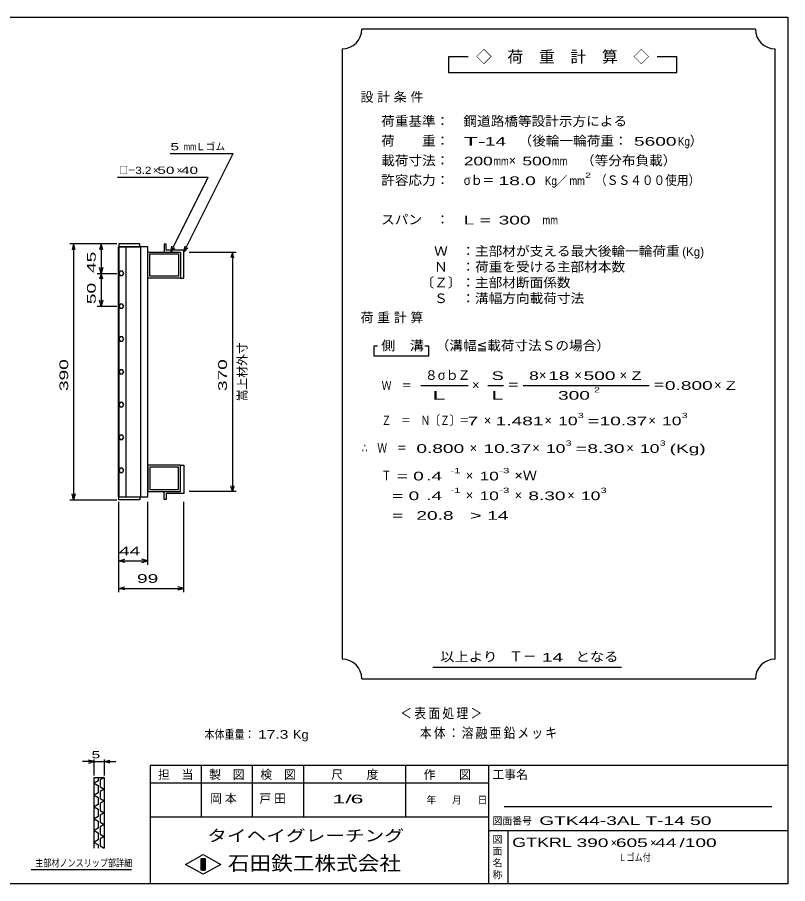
# Model space of a CAD drawing. Units: millimetres, scale not verified. Extents: x -1092 to 1039, y -770 to 632.
# Drawn here: x -136 to 1039, y -688 to 632 of the extents above; entities that cross this region are included whole.
import ezdxf
from ezdxf.enums import TextEntityAlignment as Align

# ---------------------------------------------------------------- set-up
doc = ezdxf.new("R2010")
doc.units = ezdxf.units.MM
doc.header["$LTSCALE"] = 6
for name, color, linetype, lineweight in [('0_2', 150, 'Continuous', 25), ('16', 3, 'Continuous', 25), ('22', 4, 'Continuous', 25), ('24', 2, 'Continuous', 25), ('32', 4, 'Continuous', 25)]:
    doc.layers.add(name, color=color, linetype=linetype, lineweight=lineweight)
doc.styles.add('ベクトル', font='')
doc.styles.get('ベクトル').set_extended_font_data('ベクトル')

msp = doc.modelspace()

# ---------------------------------------------------------------- linework, layer by layer
at = {"layer": '0_2'}
for p, q in [((-1037.4, 632.1), (1038.6, 632.1)), ((1038.6, 632.1), (1038.6, -687.9)), ((1038.6, -507.9), (66.6, -507.9)), ((66.6, -507.9), (66.6, -687.9)), ((144.6, -507.9), (144.6, -585.9)), ((222.6, -585.9), (222.6, -507.9)), ((300.6, -507.9), (300.6, -585.9)), ((456.6, -585.9), (456.6, -507.9)), ((582.6, -507.9), (582.6, -687.9)), ((582.6, -534.9), (66.6, -534.9)), ((1014.6, -570.9), (606.6, -570.9)), ((66.6, -585.9), (582.6, -585.9)), ((582.6, -606.9), (1038.6, -606.9)), ((612.6, -687.9), (612.6, -606.9)), ((120.6, -658.5), (147.6, -643.5)), ((147.6, -643.5), (174.6, -658.5)), ((147.6, -673.5), (120.6, -658.5)), ((144.6, -649.5), (150.6, -649.5)), ((144.6, -667.5), (144.6, -649.5)), ((144.6, -649.5), (145.8, -649.5)), ((145.8, -649.5), (145.8, -667.5)), ((147, -667.5), (147, -649.5)), ((147, -649.5), (148.2, -649.5)), ((174.6, -658.5), (147.6, -673.5)), ((148.2, -649.5), (148.2, -667.5)), ((149.4, -667.5), (149.4, -649.5)), ((149.4, -649.5), (150.6, -649.5)), ((150.6, -649.5), (150.6, -667.5)), ((150.6, -649.5), (150.6, -667.5)), ((150.6, -667.5), (144.6, -667.5)), ((145.8, -667.5), (147, -667.5)), ((148.2, -667.5), (149.4, -667.5)), ((1038.6, -687.9), (-1037.4, -687.9))]:
    msp.add_line(p, q, dxfattribs=at)
at = {"layer": '16'}
for p, q in [((18.3, -98.5), (18.3, 282.5)), ((18.3, 282.5), (19, 282.5)), ((51, 287), (19, 287)), ((19, 287), (19, 282.5)), ((19, 282.5), (51, 282.5)), ((19, 282.5), (19, -98.5)), ((63, 282.5), (19, 282.5)), ((29.5, 282.5), (29.5, -98.5)), ((51, 282.5), (51, 287)), ((52.5, -98.5), (52.5, 282.5)), ((63, -98.5), (63, 282.5)), ((91, 286.5), (88, 286.5)), ((88, 286.5), (88, 274.5)), ((91, 277.5), (91, 286.5)), ((118, 277.5), (91, 277.5)), ((118, 234.5), (118, 277.5)), ((63, 274.5), (113, 274.5)), ((63, 234.5), (63, 274.5)), ((66, 271.5), (110, 271.5)), ((66, 237.5), (66, 271.5)), ((88, 274.5), (113, 274.5)), ((110, 271.5), (110, 237.5)), ((113, 274.5), (113, 234.5)), ((113, 274.5), (113, 234.5)), ((20.854, 245.235), (19, 241.975)), ((19, 241.975), (20.896, 238.74)), ((24.604, 245.26), (20.854, 245.235)), ((20.896, 238.74), (24.646, 238.765)), ((26.5, 242), (24.604, 245.26)), ((24.646, 238.765), (26.5, 242.025)), ((113, 234.5), (63, 234.5)), ((110, 237.5), (66, 237.5)), ((113, 234.5), (118, 234.5)), ((20.854, 195.235), (19, 191.975)), ((19, 191.975), (20.896, 188.74)), ((24.604, 195.26), (20.854, 195.235)), ((20.896, 188.74), (24.646, 188.765)), ((26.5, 192), (24.604, 195.26)), ((24.646, 188.765), (26.5, 192.025)), ((20.854, 145.235), (19, 141.975)), ((24.604, 145.26), (20.854, 145.235)), ((26.5, 142), (24.604, 145.26)), ((19, 141.975), (20.896, 138.74)), ((20.896, 138.74), (24.646, 138.765)), ((24.646, 138.765), (26.5, 142.025)), ((20.854, 95.235), (19, 91.975)), ((24.604, 95.26), (20.854, 95.235)), ((26.5, 92), (24.604, 95.26)), ((19, 91.975), (20.896, 88.74)), ((20.896, 88.74), (24.646, 88.765)), ((24.646, 88.765), (26.5, 92.025)), ((20.854, 45.235), (19, 41.975)), ((19, 41.975), (20.896, 38.74)), ((24.604, 45.26), (20.854, 45.235)), ((26.5, 42), (24.604, 45.26)), ((24.646, 38.765), (26.5, 42.025)), ((20.896, 38.74), (24.646, 38.765)), ((20.854, -4.765), (19, -8.025)), ((19, -8.025), (20.896, -11.26)), ((24.604, -4.74), (20.854, -4.765)), ((20.896, -11.26), (24.646, -11.235)), ((26.5, -8), (24.604, -4.74)), ((24.646, -11.235), (26.5, -7.975)), ((113, -50.5), (63, -50.5)), ((63, -50.5), (63, -90.5)), ((113, -90.5), (113, -50.5)), ((113, -50.5), (118, -50.5)), ((113, -90.5), (113, -50.5)), ((118, -50.5), (118, -93.5)), ((20.854, -54.765), (19, -58.025)), ((19, -58.025), (20.896, -61.26)), ((24.604, -54.74), (20.854, -54.765)), ((20.896, -61.26), (24.646, -61.235)), ((26.5, -58), (24.604, -54.74)), ((24.646, -61.235), (26.5, -57.975)), ((110, -53.5), (66, -53.5)), ((66, -53.5), (66, -87.5)), ((110, -87.5), (110, -53.5)), ((63, -90.5), (113, -90.5)), ((66, -87.5), (110, -87.5)), ((88, -102.5), (88, -90.5)), ((88, -90.5), (113, -90.5)), ((19, -98.5), (18.3, -98.5)), ((19, -98.5), (51, -98.5)), ((19, -103), (19, -98.5)), ((19, -98.5), (63, -98.5)), ((51, -103), (19, -103)), ((51, -98.5), (51, -103)), ((91, -102.5), (88, -102.5)), ((118, -93.5), (91, -93.5)), ((91, -93.5), (91, -102.5))]:
    msp.add_line(p, q, dxfattribs=at)
at = {"layer": '22'}
for p, q in [((97, 424.5), (193, 424.5)), ((118, 274.5), (193, 424.5)), ((17, 388.5), (155, 388.5)), ((98, 274.5), (155, 388.5)), ((16, 287), (-56, 287)), ((-50, 287), (-52.4, 278)), ((-47.6, 278), (-50, 287)), ((-50, 287), (-50, -103)), ((16, 287), (-14, 287)), ((-8, 287), (-10.4, 278)), ((-5.6, 278), (-8, 287)), ((-8, 287), (-8, 242)), ((98, 274.5), (99.8, 283.26)), ((98, 274.5), (104, 281.1)), ((118, 274.5), (119.8, 283.26)), ((118, 274.5), (124, 281.1)), ((126, 274.5), (198, 274.5)), ((192, 274.5), (189.6, 265.5)), ((194.4, 265.5), (192, 274.5)), ((192, 274.5), (192, -90.5)), ((-8, 242), (-10.4, 251)), ((-5.6, 251), (-8, 242)), ((-14, 242), (16, 242)), ((-8, 242), (-10.4, 233)), ((-5.6, 233), (-8, 242)), ((-8, 242), (-8, 192)), ((-8, 192), (-10.4, 201)), ((-5.6, 201), (-8, 192)), ((-14, 192), (16, 192)), ((198, -90.5), (126, -90.5)), ((192, -90.5), (189.6, -81.5)), ((194.4, -81.5), (192, -90.5)), ((-56, -103), (16, -103)), ((-50, -103), (-52.4, -94)), ((-47.6, -94), (-50, -103)), ((19, -202), (19, -106)), ((19, -244), (19, -106)), ((63, -202), (63, -106)), ((118, -244), (118, -106)), ((19, -196), (28, -193.6)), ((28, -198.4), (19, -196)), ((19, -196), (63, -196)), ((63, -196), (54, -193.6)), ((54, -198.4), (63, -196)), ((19, -238), (28, -235.6)), ((118, -238), (109, -235.6)), ((28, -240.4), (19, -238)), ((19, -238), (118, -238)), ((109, -240.4), (118, -238))]:
    msp.add_line(p, q, dxfattribs=at)
at = {"layer": '24', "color": 4}
for p, q in [((989.4, 614.1), (389.4, 614.1)), ((359.4, 584.1), (359.4, -345.9)), ((1019.4, -345.9), (1019.4, 584.1)), ((551.4, 572.1), (521.4, 572.1)), ((521.4, 572.1), (521.4, 548.1)), ((869.4, 572.1), (839.4, 572.1)), ((869.4, 548.1), (869.4, 572.1)), ((521.4, 548.1), (869.4, 548.1)), ((413.4, 131.1), (407.4, 131.1)), ((407.4, 131.1), (407.4, 116.1)), ((491.4, 131.1), (485.4, 131.1)), ((491.4, 116.1), (491.4, 131.1)), ((407.4, 116.1), (491.4, 116.1)), ((479.4, 71.1), (551.4, 71.1)), ((581.4, 71.1), (605.4, 71.1)), ((635.4, 71.1), (827.4, 71.1)), ((497.4, -357.9), (785.4, -357.9)), ((389.4, -375.9), (989.4, -375.9))]:
    msp.add_line(p, q, dxfattribs=at)
for centre, start, end in [((359.4, 614.1), 270, 0), ((1019.4, 614.1), 180, 270), ((359.4, -375.9), 0, 90), ((1019.4, -375.9), 90, 180)]:
    msp.add_arc(centre, 30, start, end, dxfattribs=at)
at = {"layer": '32'}
for p, q in [((-18.6, -501.9), (-27.6, -499.5)), ((-18.6, -522.9), (-18.6, -498.9)), ((-3.6, -498.9), (-3.6, -522.9)), ((-3.6, -501.9), (5.4, -499.5)), ((-18.6, -501.9), (-36.6, -501.9)), ((-27.6, -504.3), (-18.6, -501.9)), ((-18.6, -501.9), (-3.6, -501.9)), ((5.4, -504.3), (-3.6, -501.9)), ((-3.6, -501.9), (14.4, -501.9)), ((-18.6, -525.9), (-3.6, -525.9)), ((-18.6, -633.9), (-18.6, -525.9)), ((-12.6, -525.9), (-12.6, -531.3)), ((-3.6, -525.9), (-9.6, -529.5)), ((-3.6, -525.9), (-3.6, -633.9)), ((-12.6, -531.3), (-18.6, -534.9)), ((-18.6, -534.9), (-12.6, -538.5)), ((-12.6, -538.5), (-12.6, -549.3)), ((-9.6, -529.5), (-9.6, -540.3)), ((-9.6, -540.3), (-3.6, -543.9)), ((-12.6, -549.3), (-18.6, -552.9)), ((-18.6, -552.9), (-12.6, -556.5)), ((-3.6, -543.9), (-9.6, -547.5)), ((-9.6, -547.5), (-9.6, -558.3)), ((-12.6, -567.3), (-18.6, -570.9)), ((-12.6, -556.5), (-12.6, -567.3)), ((-9.6, -558.3), (-3.6, -561.9)), ((-3.6, -561.9), (-9.6, -565.5)), ((-9.6, -565.5), (-9.6, -576.3)), ((-18.6, -570.9), (-12.6, -574.5)), ((-12.6, -574.5), (-12.6, -585.3)), ((-9.6, -576.3), (-3.6, -579.9)), ((-3.6, -579.9), (-9.6, -583.5)), ((-12.6, -585.3), (-18.6, -588.9)), ((-18.6, -588.9), (-12.6, -592.5)), ((-12.6, -592.5), (-12.6, -603.3)), ((-9.6, -583.5), (-9.6, -594.3)), ((-12.6, -603.3), (-18.6, -606.9)), ((-18.6, -606.9), (-12.6, -610.5)), ((-9.6, -594.3), (-3.6, -597.9)), ((-3.6, -597.9), (-9.6, -601.5)), ((-9.6, -601.5), (-9.6, -612.3)), ((-12.6, -610.5), (-12.6, -621.3)), ((-9.6, -612.3), (-3.6, -615.9)), ((-3.6, -615.9), (-9.6, -619.5)), ((-9.6, -619.5), (-9.6, -630.3)), ((-12.6, -621.3), (-18.6, -624.9)), ((-18.6, -624.9), (-12.6, -628.5)), ((-12.6, -628.5), (-12.6, -633.9)), ((-9.6, -630.3), (-3.6, -633.9)), ((38.4, -666.9), (-114.6, -666.9))]:
    msp.add_line(p, q, dxfattribs=at)

# ---------------------------------------------------------------- texts
at = {"layer": '0_2', "style": 'ベクトル'}
for s, height, p in [('担\u3000当', 13.2, (78.6, -521.7)), ('製\u3000図', 13.2, (156.6, -521.7)), ('検\u3000図', 13.2, (234.6, -521.7)), ('尺\u3000\u3000度', 13.2, (342.6, -521.7)), ('作\u3000\u3000図', 13.2, (483.6, -521.7)), ('工事名', 13.2, (588.6, -521.7)), ('年', 11, (487.8, -560.4)), ('月', 11, (526.8, -560.4)), ('日', 11, (565.8, -560.4)), ('図面番号', 11, (588.6, -592.2)), ('図', 11, (588.6, -620.4)), ('面', 11, (588.6, -638.4)), ('名', 11, (588.6, -656.4)), ('称', 11, (588.6, -674.4))]:
    msp.add_text(s, height=height, dxfattribs=at).set_placement(p, align=Align.MIDDLE_LEFT)
at = {"layer": '0_2', "color": 222, "style": 'ベクトル'}
for s, height, width, p in [('タイヘイグレーチング', 17.6, 1.25, (153.6, -614.7)), ('石田鉄工株式会社', 21.99, 1.1, (185.1, -656.7))]:
    msp.add_text(s, height=height, dxfattribs=dict(at, width=width)).set_placement(p, align=Align.MIDDLE_LEFT)
at = {"layer": '22', "color": 2, "style": 'ベクトル'}
for s, height, width, p in [(' 5 ', 11, 1.6, (91, 435)), ('mm', 11, 0.75, (118, 435)), ('□－', 11, 0.8, (20, 399)), ('3.2', 11, 1.2, (44, 399)), (' 50 ', 11, 1.6, (71, 399)), (' 40 ', 11, 1.6, (107, 399)), (' 44 ', 13.2, 1.65, (11, -181)), (' 99 ', 13.2, 1.65, (38.5, -223)), ('本体重量：', 13.2, 0.85, (149.4, -460.5)), (' 17.3', 13.2, 1.35, (224.4, -460.5)), ('Kg', 13.2, 1.1, (284.4, -460.5)), ('1/', 13.2, 2, (344.4, -558.9)), (' 6 ', 13.2, 2, (362.4, -558.9)), ('GTK44-3AL T-14 50          ', 13.2, 1.65, (660, -591.9)), ('GTKRL', 14.08, 1.45, (618.6, -624.9)), (' 390 ', 13.2, 1.65, (708.6, -625.5)), (' 605 ', 13.2, 1.65, (768.6, -625.5)), (' 44 ', 13.2, 1.65, (828.6, -625.5)), ('/', 13.2, 1.65, (873.6, -625.5)), (' 100 ', 13.2, 1.65, (873.6, -625.5)), ('Ｌゴム付', 11, 0.8, (780.6, -648))]:
    msp.add_text(s, height=height, dxfattribs=dict(at, width=width)).set_placement(p, align=Align.MIDDLE_LEFT)
for s, height, p in [('Ｌゴム', 11, (136, 435)), ('×', 11, (71, 399)), ('×', 11, (107, 399)), ('×', 13.2, (768.6, -625.5)), ('×', 13.2, (828.6, -625.5))]:
    msp.add_text(s, height=height, dxfattribs=at).set_placement(p, align=Align.MIDDLE_LEFT)
at = {"layer": '22', "color": 2, "style": 'ベクトル', "width": 1.65}
for s, p in [(' 45 ', (-23, 234.5)), (' 50 ', (-23, 187)), (' 390 ', (-65, 54.5)), (' 370', (177, 54.5))]:
    msp.add_text(s, height=13.2, rotation=90, dxfattribs=at).set_placement(p, align=Align.MIDDLE_LEFT)
at = {"layer": '22', "color": 2, "style": 'ベクトル'}
msp.add_text('嵩上材外寸', height=13.2, rotation=90, dxfattribs=at).set_placement((207, 47), align=Align.MIDDLE_LEFT)
at = {"layer": '22', "color": 2, "attachment_point": 4, "style": 'ベクトル'}
for s, insert, char_height in [('\\T1.2;\\W0.85;＜表面処理＞', (447.9, -429), 15.4), ('\\T1.19;\\W0.85;本体：溶融亜鉛メッキ', (477.9, -459), 15.4), ('\\T1.25;岡本\u3000', (158.1, -558.9), 13.2), ('\\T1.25;戸田\u3000', (233.1, -558.9), 13.2)]:
    msp.add_mtext(s, dxfattribs=dict(at, insert=insert, char_height=char_height))
at = {"layer": '24', "style": 'ベクトル'}
for s, height, p in [('◇\u3000荷\u3000重\u3000計\u3000算\u3000◇', 17.6, (563.4, 572.1)), ('）', 14.52, (889.2, 444)), ('×', 14.52, (613.2, 414)), ('／', 13.2, (684.9, 383.1)), ('(Kg)', 13.2, (877.8, 275.1)), ('８', 14.52, (485.4, 87)), ('σｂ', 14.52, (505.2, 87)), ('Ｚ', 14.52, (535.2, 87)), ('×', 14.52, (659.4, 87)), ('×', 14.52, (713.4, 87)), ('×', 14.52, (782.4, 87)), ('×', 14.52, (557.4, 72)), ('×', 14.52, (926.4, 72)), ('×', 14.52, (575.4, 18)), ('×', 14.52, (667.8, 18)), ('×', 14.52, (826.2, 18)), ('×', 14.52, (553.8, -24)), ('×', 14.52, (649.2, -24)), ('×', 14.52, (792.6, -24)), ('×', 14.52, (547.8, -66)), ('×', 14.52, (547.8, -96)), ('×', 14.52, (622.2, -96)), ('×', 14.52, (702.6, -96)), ('Ｔ－', 15.4, (613.8, -341.4))]:
    msp.add_text(s, height=height, dxfattribs=at).set_placement(p, align=Align.MIDDLE_LEFT)
for s, height, width, p in [('荷重基準：\u3000', 14.52, 1.05, (418.8, 474)), ('鋼道路橋等設計示方による', 14.52, 1.05, (544.2, 474)), ('荷\u3000\u3000重：\u3000', 14.52, 1.05, (418.8, 444)), ('T-', 13.2, 2, (544.8, 443.1)), (' 14 ', 13.2, 1.65, (568.8, 443.1)), ('（後輪一輪荷重：', 14.52, 1.05, (628.2, 444)), (' 5600', 13.2, 1.65, (796.2, 443.1)), ('Kg', 13.2, 0.85, (871.2, 443.1)), ('載荷寸法：\u3000', 14.52, 1.05, (418.8, 414)), ('\u3000（等分布負載）', 14.52, 1.05, (702.6, 414)), ('200', 13.2, 1.5, (544.8, 413.1)), ('mm', 13.2, 0.8, (589.8, 413.1)), ('500', 13.2, 1.5, (634.2, 413.1)), ('mm', 13.2, 0.8, (679.2, 413.1)), ('許容応力：\u3000', 14.52, 1.05, (418.8, 384)), ('σｂ＝', 14.52, 0.9, (544.8, 384)), (' 18.0', 13.2, 1.65, (589.8, 383.1)), ('Kg', 13.2, 0.85, (668.4, 383.1)), ('mm', 13.2, 0.8, (705.9, 383.1)), ('2', 7.918, 1.5, (729.9, 391.5)), ('（ＳＳ４００使用）', 14.52, 0.9, (744.9, 384)), ('スパン\u3000：\u3000', 14.52, 1.05, (418.8, 324)), ('L =', 13.2, 1.65, (544.8, 323.1)), (' 300 ', 13.2, 1.65, (589.8, 323.1)), ('mm', 13.2, 0.8, (664.8, 323.1)), ('\u3000Ｗ\u3000：主部材が支える最大後輪一輪荷重', 14.52, 1.05, (478.8, 276)), ('\u3000Ｎ\u3000：荷重を受ける主部材本数', 14.52, 1.05, (478.8, 252)), ('〔Ｚ〕：主部材断面係数', 14.52, 1.05, (478.8, 228)), ('\u3000Ｓ\u3000：溝幅方向載荷寸法', 14.52, 1.05, (478.8, 204)), ('側\u3000溝', 14.52, 1.1, (418.8, 132)), ('\u3000（溝幅≦載荷寸法Ｓの場合）', 14.52, 1.05, (481.2, 132)), ('S', 13.2, 1.55, (587.4, 86.1)), ('8', 13.2, 1.5, (644.4, 86.1)), (' 18 ', 13.2, 1.65, (665.4, 86.1)), (' 500 ', 13.2, 1.65, (719.4, 86.1)), ('Z', 13.2, 1.4, (800.4, 86.1)), ('Ｗ\u3000＝', 13.2, 0.85, (419.4, 71.1)), ('＝', 14.52, 0.9, (611.4, 72)), ('2', 7.918, 1.5, (743.4, 64.5)), ('＝', 14.52, 0.9, (833.4, 72)), ('0.800', 13.2, 1.65, (851.4, 71.1)), ('Z', 13.2, 1.4, (944.4, 71.1)), ('L', 13.2, 1.8, (587.4, 56.1)), (' 300 ', 13.2, 1.65, (680.4, 56.1)), ('Ｚ\u3000＝\u3000Ｎ〔Ｚ〕＝', 14.52, 0.75, (419.4, 18)), ('3', 7.918, 1.5, (718.8, 25.5)), ('3', 7.918, 1.5, (877.2, 25.5)), (' 7 ', 13.2, 1.65, (542.4, 17.1)), ('1.481', 13.2, 1.65, (593.4, 17.1)), ('10', 13.2, 1.5, (688.8, 17.1)), ('=', 13.2, 1.7, (733.8, 17.1)), ('10.37', 13.2, 1.65, (751.8, 17.1)), ('10', 13.2, 1.5, (847.2, 17.1)), ('3', 7.918, 1.5, (700.2, -16.5)), ('3', 7.918, 1.5, (843.6, -16.5)), ('∴\u3000Ｗ\u3000＝', 14.52, 0.75, (389.4, -24)), (' 0.800', 13.2, 1.65, (464.4, -24.9)), ('10.37', 13.2, 1.65, (574.8, -24.9)), ('10', 13.2, 1.5, (670.2, -24.9)), ('=', 13.2, 1.7, (715.2, -24.9)), ('8.30', 13.2, 1.65, (733.2, -24.9)), ('10', 13.2, 1.5, (813.6, -24.9)), ('(Kg)', 13.2, 1.65, (858.6, -24.9)), ('Ｔ', 14.52, 0.75, (419.4, -66)), (' = 0', 13.2, 1.65, (434.4, -66.9)), (' .4 ', 13.2, 1.65, (479.4, -66.9)), ('-1', 7.918, 1.65, (524.4, -58.5)), ('10', 13.2, 1.5, (568.8, -66.9)), ('-3', 7.918, 1.65, (598.8, -58.5)), ('×Ｗ', 14.52, 1.1, (622.2, -66)), ('  = 0', 13.2, 1.65, (419.4, -96.9)), (' .4 ', 13.2, 1.65, (479.4, -96.9)), ('-1', 7.918, 1.65, (524.4, -88.5)), ('10', 13.2, 1.5, (568.8, -96.9)), ('-3', 7.918, 1.65, (598.8, -88.5)), ('8.30', 13.2, 1.65, (643.2, -96.9)), ('10', 13.2, 1.5, (723.6, -96.9)), ('3', 7.918, 1.5, (753.6, -88.5)), ('  =', 13.2, 1.65, (419.4, -126.9)), (' 20.8', 13.2, 1.65, (464.4, -126.9)), ('>', 13.2, 1.7, (554.4, -126.9)), (' 14 ', 13.2, 1.65, (572.4, -126.9)), ('以上より\u3000', 14.52, 1.1, (508.8, -342)), (' 14 ', 13.2, 1.65, (655.8, -342.9)), ('となる', 14.52, 1.1, (715.2, -342))]:
    msp.add_text(s, height=height, dxfattribs=dict(at, width=width)).set_placement(p, align=Align.MIDDLE_LEFT)
at = {"layer": '24', "attachment_point": 4, "style": 'ベクトル'}
for s, insert, char_height in [('\\T1.28;設計条件', (387.3, 510), 14.52), ('\\T1.28;荷重計算', (387.3, 174), 14.52), ('\\T1.5;\\W2;\\~L\\~', (482.4, 56.1), 13.2)]:
    msp.add_mtext(s, dxfattribs=dict(at, insert=insert, char_height=char_height))
at = {"layer": '32', "color": 2, "style": 'ベクトル'}
for s, width, p in [(' 5 ', 1.6, (-29.1, -491.4)), ('主部材ノンスリップ部詳細', 0.8, (-108.6, -656.4))]:
    msp.add_text(s, height=11, dxfattribs=dict(at, width=width)).set_placement(p, align=Align.MIDDLE_LEFT)

doc.saveas('drawing.dxf')
